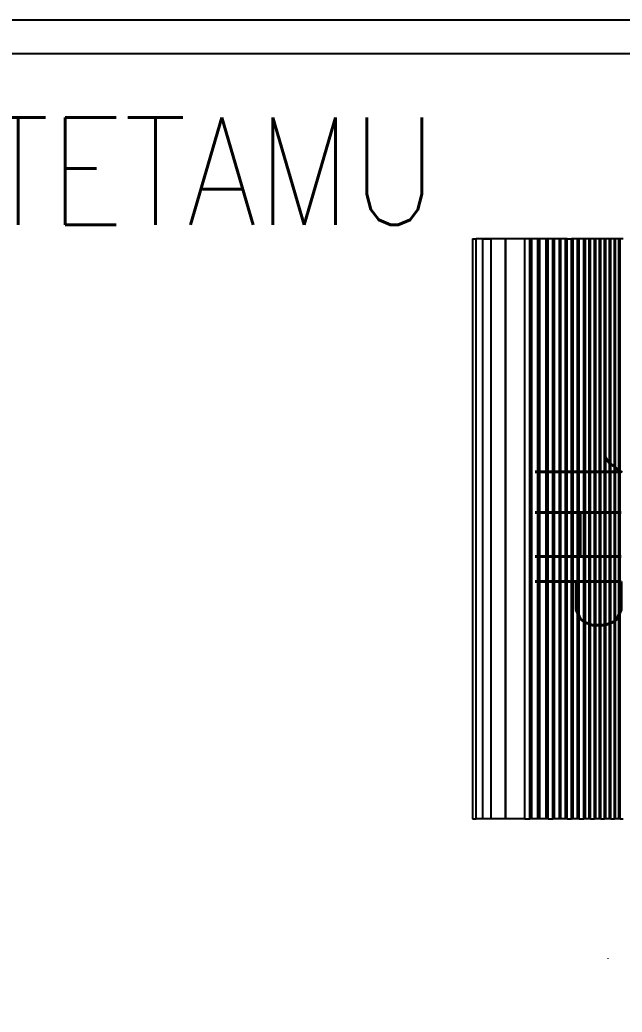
# Model space of a CAD drawing. Header units: inches. Extents: x -86493719 to 430035, y 21644 to 1519532.
# Drawn here: x 57470 to 59430, y 61379 to 64609 of the extents above; entities that cross this region are included whole.
import ezdxf
from ezdxf.enums import TextEntityAlignment as Align

# ---------------------------------------------------------------- set-up
doc = ezdxf.new("R2010")
doc.units = ezdxf.units.IN
doc.header["$MEASUREMENT"] = 0
doc.linetypes.add('DASHDOT', pattern=[1, 0.5, -0.25, 0, -0.25])
for name, color, linetype in [('Edges', 7, 'Continuous'), ('GRID', 8, 'DASHDOT'), ('partition', 8, 'Continuous')]:
    doc.layers.add(name, color=color, linetype=linetype)
doc.layers.add('t3', color=8, linetype='Continuous', lineweight=25)
doc.styles.add('LAILA', font='romans.shx', dxfattribs={"width": 0.85})

# ---------------------------------------------------------------- blocks, each defined once
blk = doc.blocks.new('1.0HP AIR CONDITION')
for p, q in [((-1478.9, 33.2), (-1478.9, 59.6)), ((-1478.9, 59.6), (409, 59.6)), ((409, 33.2), (-1478.9, 33.2))]:
    blk.add_line(p, q)
at = {"layer": 'Edges'}
for p, q in [((-1478.9, 489.8), (-1478.9, 480)), ((409, 480), (409, 489.8)), ((-1478.9, 480), (-1478.9, 476.4)), ((409, 480), (-1478.9, 480)), ((409, 476.4), (-1478.9, 476.4)), ((-1478.9, 476.4), (-1478.9, 465.7)), ((409, 465.7), (-1478.9, 465.7)), ((-1478.9, 465.7), (-1478.9, 461.7)), ((409, 461.7), (-1478.9, 461.7)), ((-1478.9, 461.7), (-1478.9, 450.1)), ((409, 480), (409, 476.4)), ((409, 476.4), (409, 465.7)), ((409, 465.7), (409, 461.7)), ((409, 450.1), (409, 461.7)), ((409, 450.1), (-1478.9, 450.1)), ((-1478.9, 450.1), (-1478.9, 445.7)), ((-1478.9, 445.7), (-1478.9, 433.8)), ((409, 445.7), (-1478.9, 445.7)), ((409, 433.8), (-1478.9, 433.8)), ((-1478.9, 433.8), (-1478.9, 429.7)), ((409, 429.7), (-1478.9, 429.7)), ((-1478.9, 429.7), (-1478.9, 417.9)), ((409, 450.1), (409, 445.7)), ((409, 445.7), (409, 433.8)), ((409, 433.8), (409, 429.7)), ((409, 417.9), (409, 429.7)), ((409, 417.9), (-1478.9, 417.9)), ((-1478.9, 417.9), (-1478.9, 413.2)), ((409, 413.2), (-1478.9, 413.2)), ((-1478.9, 413.2), (-1478.9, 400.9)), ((409, 400.9), (-1478.9, 400.9)), ((-1478.9, 400.9), (-1478.9, 396.5)), ((409, 396.5), (-1478.9, 396.5)), ((-1478.9, 396.5), (-1478.9, 384.1)), ((409, 417.9), (409, 413.2)), ((409, 413.2), (409, 400.9)), ((409, 400.9), (409, 396.5)), ((409, 384.1), (409, 396.5)), ((409, 384.1), (-1478.9, 384.1)), ((-1478.9, 384.1), (-1478.9, 379.7)), ((409, 379.7), (-1478.9, 379.7)), ((-1478.9, 379.7), (-1478.9, 367.2)), ((409, 367.2), (-1478.9, 367.2)), ((-1478.9, 367.2), (-1478.9, 362.2)), ((409, 362.2), (-1478.9, 362.2)), ((-1478.9, 362.2), (-1478.9, 347.1)), ((409, 384.1), (409, 379.7)), ((409, 379.7), (409, 367.2)), ((409, 367.2), (409, 362.2)), ((409, 347.1), (409, 362.2)), ((409, 347.1), (-1478.9, 347.1)), ((-1478.9, 347.1), (-1478.9, 341.8)), ((-1478.9, 341.8), (-1478.9, 327.2)), ((409, 341.8), (-1478.9, 341.8)), ((409, 327.2), (-1478.9, 327.2)), ((-1478.9, 327.2), (-1478.9, 322)), ((409, 347.1), (409, 341.8)), ((409, 341.8), (409, 327.2)), ((409, 327.2), (409, 322)), ((409, 322), (-1478.9, 322)), ((-1478.9, 307.5), (-1478.9, 322)), ((409, 307.5), (-1478.9, 307.5)), ((-1478.9, 307.5), (-1478.9, 302.4)), ((-1478.9, 302.4), (-1478.9, 287.3)), ((409, 302.4), (-1478.9, 302.4)), ((409, 307.5), (409, 322)), ((409, 307.5), (409, 302.4)), ((409, 302.4), (409, 287.3)), ((409, 287.3), (-1478.9, 287.3)), ((-1478.9, 287.3), (-1478.9, 282.6)), ((-1478.9, 282.6), (-1478.9, 266.9)), ((409, 282.6), (-1478.9, 282.6)), ((409, 266.9), (-1478.9, 266.9)), ((-1478.9, 266.9), (-1478.9, 261.5)), ((409, 261.5), (-1478.9, 261.5)), ((-1478.9, 261.5), (-1478.9, 246.4)), ((409, 287.3), (409, 282.6)), ((409, 282.6), (409, 266.9)), ((409, 266.9), (409, 261.5)), ((409, 246.4), (409, 261.5)), ((409, 246.4), (-1478.9, 246.4)), ((-1478.9, 246.4), (-1478.9, 239.2)), ((409, 239.2), (-1478.9, 239.2)), ((-1478.9, 239.2), (-1478.9, 219.2)), ((409, 246.4), (409, 239.2)), ((409, 239.2), (409, 219.2)), ((409, 219.2), (-1478.9, 219.2)), ((-1478.9, 219.2), (-1478.9, 212.2)), ((409, 212.2), (-1478.9, 212.2)), ((-1478.9, 212.2), (-1478.9, 193.1)), ((409, 219.2), (409, 212.2)), ((409, 212.2), (409, 193.1)), ((-1478.9, 193.1), (-1478.9, 186.1)), ((409, 193.1), (-1478.9, 193.1)), ((409, 186.1), (-1478.9, 186.1)), ((-1478.9, 186.1), (-1478.9, 170.5)), ((409, 170.5), (-1478.9, 170.5)), ((-1478.9, 170.5), (-1478.9, 108.8)), ((409, 193.1), (409, 186.1)), ((409, 170.5), (409, 186.1)), ((409, 170.5), (409, 108.8)), ((409, 108.8), (-1478.9, 108.8)), ((-1478.9, 108.8), (-1478.9, 107.1)), ((409, 107.1), (-1478.9, 107.1)), ((-1478.9, 107.1), (-1478.9, 12.2)), ((409, 108.8), (409, 107.1)), ((409, 107.1), (409, 12.2)), ((-1351.8, 12.2), (-1478.9, 12.2)), ((-1478.9, 0), (-1478.9, 12.2)), ((-1478.9, 0), (409, 0)), ((-1350.3, 12.2), (-1351.8, 12.2)), ((269.6, 12.2), (-1350.3, 12.2)), ((270.7, 12.2), (269.6, 12.2)), ((409, 12.2), (270.7, 12.2)), ((409, 0), (409, 12.2))]:
    blk.add_line(p, q, dxfattribs=at)
at = {"insert": (-832.4, 484), "char_height": 279.73, "width": 2738.785, "attachment_point": 1, "style": 'LAILA'}
blk.add_mtext('1HP', dxfattribs=at)

msp = doc.modelspace()

# ---------------------------------------------------------------- linework, layer by layer
at = {"layer": 'GRID', "linetype": 'DASHDOT', "ltscale": 1500}
msp.add_line((59384.3, 57428.6), (59384.3, 61738.2), dxfattribs=at)
at = {"layer": 'partition'}
for p, q in [((55579.3, 64608.6), (59559.3, 64608.6)), ((55579.3, 64498.6), (59559.3, 64498.6))]:
    msp.add_line(p, q, dxfattribs=at)

# ---------------------------------------------------------------- block references
at = {"rotation": 269.9999179818268}
msp.add_blockref('1.0HP AIR CONDITION', (58942.8, 62417.1), dxfattribs=at)

# ---------------------------------------------------------------- texts
at = {"layer": 't3', "style": 'LAILA', "width": 0.85}
msp.add_text('BILIK TETAMU', height=350, dxfattribs=at).set_placement((56202.3, 64290.9), align=Align.TOP_LEFT)

doc.saveas('drawing.dxf')
